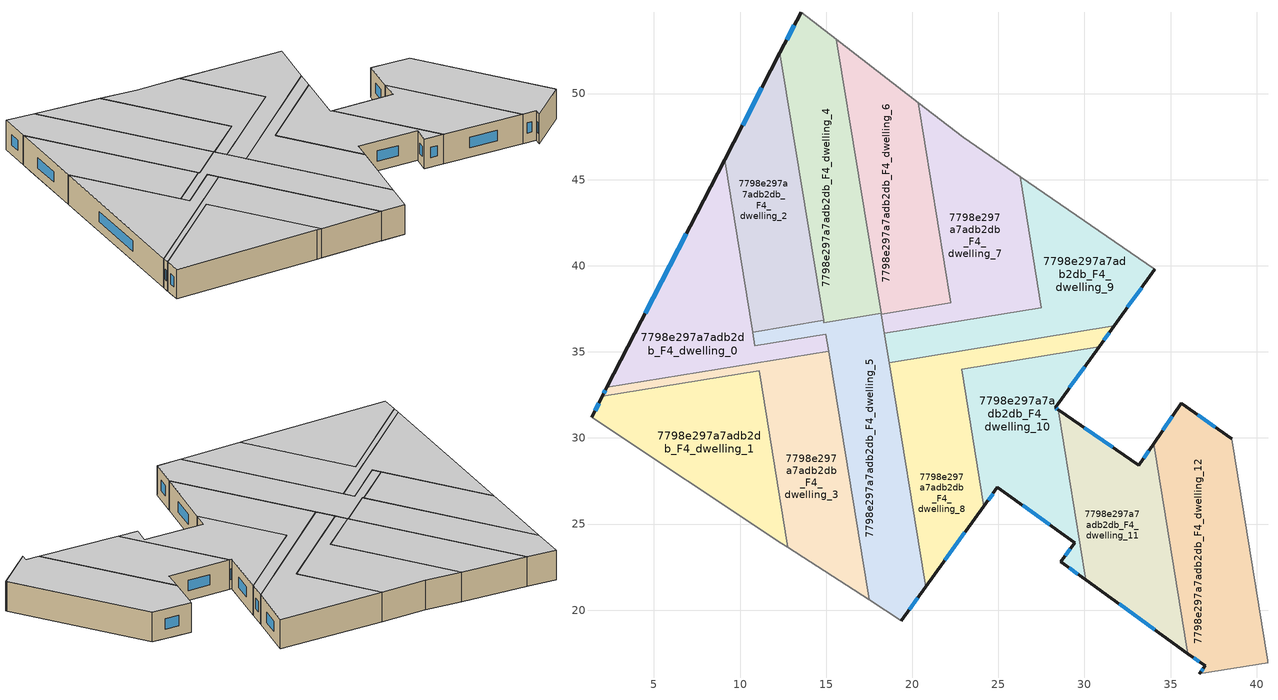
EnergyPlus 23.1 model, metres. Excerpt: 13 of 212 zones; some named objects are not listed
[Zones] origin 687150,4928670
7798e297a7adb2db_F4_dwelling_0
 floor to 7798e297a7adb2db_F3_dwelling_0 (EU_floor_Construction): 8.78,45.53 10.74,34.92 14.78,35.67 14.9,34.99 2.27,32.93 z12
 floor to 7798e297a7adb2db_F3_dwelling_2 (EU_floor_Construction): 9.11,46.15 10.74,36.15 10.87,35.35 11.75,35.5 10.67,35.3 8.78,45.53 z12
 floor to 7798e297a7adb2db_F3_dwelling_5 (EU_floor_Construction): 14.98,36.02 15.14,35.03 14.9,34.99 14.78,35.67 10.74,34.92 10.67,35.3 11.75,35.5 z12
 wall outside (EU_wall_Construction): 9.11,46.15 2.27,32.93 z12:15
 wall to 7798e297a7adb2db_F4_dwelling_5 (EU_wall_Construction): 15.14,35.03 14.98,36.02 10.87,35.35 10.74,36.15 z12:15
 wall to 7798e297a7adb2db_F4_dwelling_3 (EU_wall_Construction): 2.27,32.93 15.14,35.03 z12:15
 wall to 7798e297a7adb2db_F4_dwelling_2 (EU_wall_Construction): 10.74,36.15 9.11,46.15 z12:15
 window (EU_Window_Construction): 6.88,41.85 4.49,37.23 z12.98:14.02
 ceiling to 7798e297a7adb2db_F5_dwelling_0 (EU_floor_Construction): 15.14,35.03 14.98,36.02 10.87,35.35 9.11,46.15 2.27,32.93 z15
7798e297a7adb2db_F4_dwelling_1
 floor to 7798e297a7adb2db_F3_dwelling_1 (EU_floor_Construction): 10.95,33.81 12.41,25.86 12.78,23.65 12.4,23.89 1.37,31.19 1.86,32.13 z12
 floor to 7798e297a7adb2db_F3_dwelling_3 (EU_floor_Construction): 11.1,33.9 12.41,25.86 10.95,33.81 1.86,32.13 2,32.41 z12
 wall outside (EU_wall_Construction): 2,32.41 1.37,31.19 z12:15
 wall adiabatic (EU_wall_Construction): 1.37,31.19 12.4,23.89 12.78,23.65 z12:15
 wall to 7798e297a7adb2db_F4_dwelling_3 (EU_wall_Construction): 12.78,23.65 11.1,33.9 2,32.41 z12:15
 window (EU_Window_Construction): 1.8,32.02 1.58,31.59 z12.98:14.02
 ceiling to 7798e297a7adb2db_F5_dwelling_1 (EU_floor_Construction): 12.78,23.65 11.1,33.9 2,32.41 1.37,31.19 12.4,23.89 z15
7798e297a7adb2db_F4_dwelling_10
 floor to 7798e297a7adb2db_F3_dwelling_9 (EU_floor_Construction): 30.53,34.85 28.29,31.75 28.47,31.63 28.92,28.88 23.85,27.95 22.87,33.99 27.05,34.67 27.13,34.23 z12
 floor to 7798e297a7adb2db_F3_dwelling_11 (EU_floor_Construction): 28.92,28.88 30.08,21.76 28.63,22.8 29.43,23.91 24.94,27.12 24.16,26.04 23.85,27.95 z12
 floor to 7798e297a7adb2db_F3_dwelling_10 (EU_floor_Construction): 30.84,35.29 30.53,34.85 27.13,34.23 27.05,34.67 z12
 wall outside (EU_wall_Construction): 24.16,26.04 24.94,27.12 29.43,23.91 28.63,22.8 30.08,21.76 / 28.47,31.63 28.29,31.75 30.84,35.29 z12:15
 wall to 7798e297a7adb2db_F4_dwelling_8 (EU_wall_Construction): 30.84,35.29 22.87,33.99 24.16,26.04 z12:15
 wall to 7798e297a7adb2db_F4_dwelling_11 (EU_wall_Construction): 30.08,21.76 28.47,31.63 z12:15
 window (EU_Window_Construction): 29.1,22.46 29.61,22.1 / 29.17,23.55 28.89,23.16 / 26.4,26.08 27.97,24.96 / 24.41,26.39 24.69,26.77 / 29.12,32.9 30.01,34.14 / 28.41,31.67 28.35,31.71 z12.98:14.02
 ceiling to 7798e297a7adb2db_F5_dwelling_10 (EU_floor_Construction): 30.08,21.76 28.47,31.63 28.29,31.75 30.84,35.29 22.87,33.99 24.16,26.04 24.94,27.12 29.43,23.91 28.63,22.8 z15
7798e297a7adb2db_F4_dwelling_11
 floor to 7798e297a7adb2db_F3_dwelling_12 (EU_floor_Construction): 34.02,29.67 36.01,17.48 34.94,18.25 33.05,28.48 33.15,28.41 z12
 floor adiabatic (EU_floor_Construction): 33.05,28.48 34.94,18.25 30.08,21.76 28.47,31.63 33.15,28.41 z12
 wall outside (EU_wall_Construction): 34.02,29.67 33.15,28.41 28.47,31.63 / 30.08,21.76 36.01,17.48 z12:15
 wall to 7798e297a7adb2db_F4_dwelling_12 (EU_wall_Construction): 36.01,17.48 34.02,29.67 z12:15
 window (EU_Window_Construction): 31.63,29.46 29.99,30.58 / 33.74,29.26 33.43,28.82 / 32.01,20.37 34.08,18.87 z12.98:14.02
 ceiling to 7798e297a7adb2db_F5_dwelling_11 (EU_floor_Construction): 36.01,17.48 34.02,29.67 33.15,28.41 28.47,31.63 30.08,21.76 z15
7798e297a7adb2db_F4_dwelling_12
 floor to 7798e297a7adb2db_F3_dwelling_12 (EU_floor_Construction): 36.83,31.16 39.33,17.62 36.53,17.1 36.01,17.48 34.02,29.67 35.63,32.02 z12
 floor to 7798e297a7adb2db_F3_dwelling_14 (EU_floor_Construction): 38.54,29.94 40.52,17.75 39.35,17.53 36.83,31.16 z12
 floor to 7798e297a7adb2db_F3_dwelling_13 (EU_floor_Construction): 39.33,17.62 39.35,17.53 39.49,16.75 36.67,16.29 37,16.76 36.53,17.1 z12
 floor to 7798e297a7adb2db_F3_dwelling_15 (EU_floor_Construction): 40.52,17.75 40.66,16.94 39.49,16.75 39.35,17.53 z12
 wall outside (EU_wall_Construction): 38.54,29.94 35.63,32.02 34.02,29.67 / 36.01,17.48 37,16.76 36.67,16.29 z12:15
 wall to 7798e297a7adb2db_F4_dwelling_13 (EU_wall_Construction): 36.67,16.29 40.66,16.94 z12:15
 wall to 7798e297a7adb2db_F4_dwelling_14 (EU_wall_Construction): 40.64,17.06 38.54,29.94 z12:15
 wall to 7798e297a7adb2db_F4_dwelling_15 (EU_wall_Construction): 40.66,16.94 40.64,17.06 z12:15
 window (EU_Window_Construction): 35.11,31.26 34.54,30.44 / 37.59,30.62 36.58,31.35 / 36.9,16.61 36.78,16.45 / 36.33,17.25 36.68,17 z12.98:14.02
 ceiling to 7798e297a7adb2db_F5_dwelling_12 (EU_floor_Construction): 40.66,16.94 38.54,29.94 35.63,32.02 34.02,29.67 36.01,17.48 37,16.76 36.67,16.29 z15
7798e297a7adb2db_F4_dwelling_2
 floor to 7798e297a7adb2db_F3_dwelling_2 (EU_floor_Construction): 11.86,51.47 14.57,36.78 10.74,36.15 9.11,46.15 z12
 floor adiabatic (EU_floor_Construction): 12.31,52.36 14.85,36.82 14.57,36.78 11.86,51.47 z12
 wall outside (EU_wall_Construction): 12.31,52.36 9.11,46.15 z12:15
 wall to 7798e297a7adb2db_F4_dwelling_5 (EU_wall_Construction): 10.74,36.15 14.85,36.82 z12:15
 wall to 7798e297a7adb2db_F4_dwelling_4 (EU_wall_Construction): 14.85,36.82 12.31,52.36 z12:15
 window (EU_Window_Construction): 11.27,50.34 10.15,48.17 z12.98:14.02
 ceiling to 7798e297a7adb2db_F5_dwelling_2 (EU_floor_Construction): 14.85,36.82 12.31,52.36 9.11,46.15 10.74,36.15 z15
7798e297a7adb2db_F4_dwelling_3
 floor to 7798e297a7adb2db_F3_dwelling_3 (EU_floor_Construction): 14.92,34.9 16.99,23.7 17.49,20.6 12.83,23.62 12.41,25.86 11.1,33.9 2,32.41 2.06,32.52 z12
 floor to 7798e297a7adb2db_F3_dwelling_0 (EU_floor_Construction): 14.9,34.99 14.92,34.9 2.06,32.52 2.27,32.93 z12
 floor to 7798e297a7adb2db_F3_dwelling_1 (EU_floor_Construction): 12.41,25.86 12.83,23.62 12.78,23.65 z12
 floor to 7798e297a7adb2db_F3_dwelling_5 (EU_floor_Construction): 15.14,35.03 16.99,23.7 14.9,34.99 z12
 wall outside (EU_wall_Construction): 2.27,32.93 2,32.41 z12:15
 wall adiabatic (EU_wall_Construction): 12.78,23.65 17.49,20.6 z12:15
 wall to 7798e297a7adb2db_F4_dwelling_5 (EU_wall_Construction): 17.49,20.6 15.14,35.03 z12:15
 window (EU_Window_Construction): 2.18,32.76 2.09,32.58 z12.98:14.02
 ceiling to 7798e297a7adb2db_F5_dwelling_3 (EU_floor_Construction): 17.49,20.6 15.14,35.03 2.27,32.93 2,32.41 11.1,33.9 12.78,23.65 z15
7798e297a7adb2db_F4_dwelling_4
 floor to 7798e297a7adb2db_F3_dwelling_4 (EU_floor_Construction): 14.74,53.81 17.81,37.18 14.87,36.7 12.31,52.36 13.54,54.73 z12
 floor to 7798e297a7adb2db_F3_dwelling_6 (EU_floor_Construction): 15.6,53.14 18.15,37.48 17.77,37.41 14.74,53.81 z12
 floor to 7798e297a7adb2db_F3_dwelling_7 (EU_floor_Construction): 18.15,37.48 18.19,37.24 17.81,37.18 17.77,37.41 z12
 wall outside (EU_wall_Construction): 13.54,54.73 12.31,52.36 z12:15
 wall adiabatic (EU_wall_Construction): 15.6,53.14 13.54,54.73 z12:15
 wall to 7798e297a7adb2db_F4_dwelling_5 (EU_wall_Construction): 14.85,36.82 14.87,36.7 18.19,37.24 z12:15
 wall to 7798e297a7adb2db_F4_dwelling_6 (EU_wall_Construction): 18.19,37.24 15.6,53.14 z12:15
 window (EU_Window_Construction): 13.14,53.96 12.71,53.13 z12.98:14.02
 ceiling to 7798e297a7adb2db_F5_dwelling_4 (EU_floor_Construction): 18.19,37.24 15.6,53.14 13.54,54.73 12.31,52.36 14.87,36.7 z15
7798e297a7adb2db_F4_dwelling_5
 floor to 7798e297a7adb2db_F3_dwelling_5 (EU_floor_Construction): 17.91,36.63 20.74,21.31 19.44,19.52 19.35,19.39 17.57,20.55 16.99,23.7 14.98,36.02 11.75,35.5 z12
 floor to 7798e297a7adb2db_F3_dwelling_3 (EU_floor_Construction): 16.99,23.7 17.57,20.55 17.49,20.6 z12
 floor to 7798e297a7adb2db_F3_dwelling_2 (EU_floor_Construction): 17.82,37.11 17.91,36.63 11.75,35.5 10.87,35.35 10.74,36.15 14.57,36.78 14.62,36.52 z12
 floor to 7798e297a7adb2db_F3_dwelling_7 (EU_floor_Construction): 18.19,37.24 18.29,36.61 17.93,36.54 17.81,37.18 z12
 floor to 7798e297a7adb2db_F3_dwelling_8 (EU_floor_Construction): 18.29,36.61 20.78,21.36 20.74,21.31 17.93,36.54 z12
 floor adiabatic (EU_floor_Construction): 17.81,37.18 17.82,37.11 14.62,36.52 14.57,36.78 14.85,36.82 14.87,36.7 z12
 wall outside (EU_wall_Construction): 19.35,19.39 20.78,21.36 z12:15
 wall adiabatic (EU_wall_Construction): 17.49,20.6 19.35,19.39 z12:15
 wall to 7798e297a7adb2db_F4_dwelling_8 (EU_wall_Construction): 20.78,21.36 18.66,34.38 z12:15
 wall to 7798e297a7adb2db_F4_dwelling_7 (EU_wall_Construction): 18.38,36.08 18.2,37.18 z12:15
 wall to 7798e297a7adb2db_F4_dwelling_9 (EU_wall_Construction): 18.65,34.38 18.38,36.08 z12:15
 wall to 7798e297a7adb2db_F4_dwelling_6 (EU_wall_Construction): 18.2,37.18 18.19,37.24 z12:15
 window (EU_Window_Construction): 19.82,20.03 20.31,20.72 z12.98:14.02
 ceiling to 7798e297a7adb2db_F5_dwelling_5 (EU_floor_Construction): 19.35,19.39 20.78,21.36 18.19,37.24 14.87,36.7 14.85,36.82 10.74,36.15 10.87,35.35 14.98,36.02 17.49,20.6 z15
7798e297a7adb2db_F4_dwelling_6
 floor to 7798e297a7adb2db_F3_dwelling_6 (EU_floor_Construction): 19.23,50.34 21.49,38.09 18.15,37.48 15.6,53.14 z12
 floor to 7798e297a7adb2db_F3_dwelling_7 (EU_floor_Construction): 20.34,49.47 22.24,37.84 18.2,37.18 18.15,37.48 21.49,38.09 19.23,50.34 z12
 wall to 7798e297a7adb2db_F4_dwelling_7 (EU_wall_Construction): 18.2,37.18 22.24,37.84 20.34,49.47 z12:15
 wall adiabatic (EU_wall_Construction): 20.34,49.47 15.6,53.14 z12:15
 ceiling to 7798e297a7adb2db_F5_dwelling_6 (EU_floor_Construction): 22.24,37.84 20.34,49.47 15.6,53.14 18.2,37.18 z15
7798e297a7adb2db_F4_dwelling_7
 floor to 7798e297a7adb2db_F3_dwelling_7 (EU_floor_Construction): 24.95,46.08 26.42,38.11 18.29,36.61 18.2,37.18 22.24,37.84 20.34,49.47 22.95,47.45 z12
 floor to 7798e297a7adb2db_F3_dwelling_10 (EU_floor_Construction): 26.26,45.17 27.5,37.57 26.54,37.42 24.95,46.08 z12
 floor to 7798e297a7adb2db_F3_dwelling_9 (EU_floor_Construction): 26.54,37.45 26.54,37.42 25.09,37.18 z12
 floor to 7798e297a7adb2db_F3_dwelling_8 (EU_floor_Construction): 26.42,38.11 26.54,37.45 25.09,37.18 18.38,36.08 18.29,36.61 z12
 wall adiabatic (EU_wall_Construction): 26.26,45.17 22.95,47.45 20.34,49.47 z12:15
 wall to 7798e297a7adb2db_F4_dwelling_9 (EU_wall_Construction): 18.38,36.08 27.5,37.57 26.26,45.17 z12:15
 ceiling to 7798e297a7adb2db_F5_dwelling_7 (EU_floor_Construction): 27.5,37.57 26.26,45.17 22.95,47.45 20.34,49.47 22.24,37.84 18.2,37.18 18.38,36.08 z15
7798e297a7adb2db_F4_dwelling_8
 floor to 7798e297a7adb2db_F3_dwelling_8 (EU_floor_Construction): 22.07,34.94 23.8,25.55 20.78,21.36 18.66,34.38 z12
 floor to 7798e297a7adb2db_F3_dwelling_10 (EU_floor_Construction): 31.73,36.51 30.84,35.29 27.05,34.67 26.86,35.72 z12
 floor to 7798e297a7adb2db_F3_dwelling_9 (EU_floor_Construction): 26.86,35.72 27.05,34.67 22.87,33.99 23.85,27.95 23.38,27.86 22.07,34.94 z12
 floor to 7798e297a7adb2db_F3_dwelling_11 (EU_floor_Construction): 23.85,27.95 24.16,26.04 23.8,25.55 23.38,27.86 z12
 wall outside (EU_wall_Construction): 20.78,21.36 24.16,26.04 / 30.84,35.29 31.73,36.51 z12:15
 wall to 7798e297a7adb2db_F4_dwelling_9 (EU_wall_Construction): 31.73,36.51 18.66,34.38 z12:15
 window (EU_Window_Construction): 21.88,22.89 23.06,24.52 / 31.13,35.69 31.44,36.11 z12.98:14.02
 ceiling to 7798e297a7adb2db_F5_dwelling_8 (EU_floor_Construction): 24.16,26.04 22.87,33.99 30.84,35.29 31.73,36.51 18.66,34.38 20.78,21.36 z15
7798e297a7adb2db_F4_dwelling_9
 floor to 7798e297a7adb2db_F3_dwelling_10 (EU_floor_Construction): 34.09,39.78 31.73,36.51 26.86,35.72 26.54,37.42 27.5,37.57 26.26,45.17 z12
 floor to 7798e297a7adb2db_F3_dwelling_9 (EU_floor_Construction): 26.54,37.42 26.86,35.72 22.07,34.94 21.77,36.57 25.09,37.18 z12
 floor to 7798e297a7adb2db_F3_dwelling_8 (EU_floor_Construction): 25.09,37.18 21.77,36.57 22.07,34.94 18.66,34.38 18.38,36.08 z12
 wall outside (EU_wall_Construction): 31.73,36.51 34.09,39.78 z12:15
 wall adiabatic (EU_wall_Construction): 34.09,39.78 26.26,45.17 z12:15
 window (EU_Window_Construction): 32.5,37.58 33.32,38.72 z12.98:14.02
 ceiling to 7798e297a7adb2db_F5_dwelling_9 (EU_floor_Construction): 31.73,36.51 34.09,39.78 26.26,45.17 27.5,37.57 18.38,36.08 18.66,34.38 z15
[Building]
EU S2 Campaign: North Axis=0; Terrain=City; Solar Distribution=FullExterior
[Site:Location]
Bologna: Latitude=44.5; Longitude=11.25; Time Zone=1; Elevation=37
[SizingPeriod:WeatherFileDays]
AnnualSizingPeriod: Begin Month=1; Begin Day of Month=1; End Month=12; End Day of Month=31; Day of Week for Start Day=Monday; Use Weather File Daylight Saving Period=No; Use Weather File Rain and Snow Indicators=No
[MATERIAL]
EU_InternalMass_Material: Roughness=MediumRough; Thickness=0.1; Conductivity=1; Density=1800; Specific Heat=900; Thermal Absorptance=0.9; Solar Absorptance=0.7; Visible Absorptance=0.7
[MATERIAL:NOMASS] Roughness=MediumRough; Thermal Absorptance=0.9; Solar Absorptance=0.7; Visible Absorptance=0.7
Name | Thermal Resistance
EU_wall_NoMass | 0.905828
EU_floor_NoMass | 0.67114
[WINDOWMATERIAL:SIMPLEGLAZINGSYSTEM]
EU_Window_SimpleGlazing: UFactor=4.52486; Solar Heat Gain Coefficient=0.85; Visible Transmittance=0.85
[CONSTRUCTION]
EU_wall_Construction: EU_wall_NoMass
EU_floor_Construction: EU_floor_NoMass
EU_Window_Construction: EU_Window_SimpleGlazing
EU_InternalMass_Construction: EU_InternalMass_Material
[ZONE] Type=1; Multiplier=1; Ceiling Height=autocalculate; Floor Area=autocalculate; Part of Total Floor Area=Yes
Name | Volume
7798e297a7adb2db_F4_dwelling_0 | 171.705
7798e297a7adb2db_F4_dwelling_1 | 171.684
7798e297a7adb2db_F4_dwelling_10 | 154.889
7798e297a7adb2db_F4_dwelling_11 | 160.055
7798e297a7adb2db_F4_dwelling_12 | 194.332
7798e297a7adb2db_F4_dwelling_2 | 161.619
7798e297a7adb2db_F4_dwelling_3 | 171.69
7798e297a7adb2db_F4_dwelling_4 | 171.712
7798e297a7adb2db_F4_dwelling_5 | 181.769
7798e297a7adb2db_F4_dwelling_6 | 171.702
7798e297a7adb2db_F4_dwelling_7 | 171.71
7798e297a7adb2db_F4_dwelling_8 | 164.506
7798e297a7adb2db_F4_dwelling_9 | 162.031
[INTERNALMASS] Construction=EU_InternalMass_Construction
Name | Zone or ZoneList | Surface Area
7798e297a7adb2db_F4_dwelling_0_EU_InternalMass | 7798e297a7adb2db_F4_dwelling_0 | 57.2343
7798e297a7adb2db_F4_dwelling_1_EU_InternalMass | 7798e297a7adb2db_F4_dwelling_1 | 57.2261
7798e297a7adb2db_F4_dwelling_2_EU_InternalMass | 7798e297a7adb2db_F4_dwelling_2 | 53.875
7798e297a7adb2db_F4_dwelling_3_EU_InternalMass | 7798e297a7adb2db_F4_dwelling_3 | 57.2297
7798e297a7adb2db_F4_dwelling_4_EU_InternalMass | 7798e297a7adb2db_F4_dwelling_4 | 57.2371
7798e297a7adb2db_F4_dwelling_5_EU_InternalMass | 7798e297a7adb2db_F4_dwelling_5 | 60.5898
7798e297a7adb2db_F4_dwelling_6_EU_InternalMass | 7798e297a7adb2db_F4_dwelling_6 | 57.2334
7798e297a7adb2db_F4_dwelling_7_EU_InternalMass | 7798e297a7adb2db_F4_dwelling_7 | 57.2359
7798e297a7adb2db_F4_dwelling_8_EU_InternalMass | 7798e297a7adb2db_F4_dwelling_8 | 54.8328
7798e297a7adb2db_F4_dwelling_9_EU_InternalMass | 7798e297a7adb2db_F4_dwelling_9 | 54.0142
7798e297a7adb2db_F4_dwelling_10_EU_InternalMass | 7798e297a7adb2db_F4_dwelling_10 | 51.6323
7798e297a7adb2db_F4_dwelling_11_EU_InternalMass | 7798e297a7adb2db_F4_dwelling_11 | 53.3518
7798e297a7adb2db_F4_dwelling_12_EU_InternalMass | 7798e297a7adb2db_F4_dwelling_12 | 64.7769
[OTHEREQUIPMENT] Fuel Type=Electricity; Design Level Calculation Method=Watts/Area; Power per Zone Floor Area=1; Fraction Latent=0; Fraction Radiant=0; Fraction Lost=0; Carbon Dioxide Generation Rate=0; EndUse Subcategory=EU_Step8_InternalGains
Name | Zone or ZoneList or Space or SpaceList | Schedule
EU_Step8_InternalGain_7798e297a7adb2db_F4_dwelling_0_f000 | 7798e297a7adb2db_F4_dwelling_0 | EU_Step8_GainSchedule_7798e297a7adb2db_F4_dwelling_0_f000
EU_Step8_InternalGain_7798e297a7adb2db_F4_dwelling_1_f000 | 7798e297a7adb2db_F4_dwelling_1 | EU_Step8_GainSchedule_7798e297a7adb2db_F4_dwelling_1_f000
EU_Step8_InternalGain_7798e297a7adb2db_F4_dwelling_2_f000 | 7798e297a7adb2db_F4_dwelling_2 | EU_Step8_GainSchedule_7798e297a7adb2db_F4_dwelling_2_f000
EU_Step8_InternalGain_7798e297a7adb2db_F4_dwelling_3_f000 | 7798e297a7adb2db_F4_dwelling_3 | EU_Step8_GainSchedule_7798e297a7adb2db_F4_dwelling_3_f000
EU_Step8_InternalGain_7798e297a7adb2db_F4_dwelling_4_f000 | 7798e297a7adb2db_F4_dwelling_4 | EU_Step8_GainSchedule_7798e297a7adb2db_F4_dwelling_4_f000
EU_Step8_InternalGain_7798e297a7adb2db_F4_dwelling_5_f000 | 7798e297a7adb2db_F4_dwelling_5 | EU_Step8_GainSchedule_7798e297a7adb2db_F4_dwelling_5_f000
EU_Step8_InternalGain_7798e297a7adb2db_F4_dwelling_6_f000 | 7798e297a7adb2db_F4_dwelling_6 | EU_Step8_GainSchedule_7798e297a7adb2db_F4_dwelling_6_f000
EU_Step8_InternalGain_7798e297a7adb2db_F4_dwelling_7_f000 | 7798e297a7adb2db_F4_dwelling_7 | EU_Step8_GainSchedule_7798e297a7adb2db_F4_dwelling_7_f000
EU_Step8_InternalGain_7798e297a7adb2db_F4_dwelling_8_f000 | 7798e297a7adb2db_F4_dwelling_8 | EU_Step8_GainSchedule_7798e297a7adb2db_F4_dwelling_8_f000
EU_Step8_InternalGain_7798e297a7adb2db_F4_dwelling_9_f000 | 7798e297a7adb2db_F4_dwelling_9 | EU_Step8_GainSchedule_7798e297a7adb2db_F4_dwelling_9_f000
EU_Step8_InternalGain_7798e297a7adb2db_F4_dwelling_10_f000 | 7798e297a7adb2db_F4_dwelling_10 | EU_Step8_GainSchedule_7798e297a7adb2db_F4_dwelling_10_f000
EU_Step8_InternalGain_7798e297a7adb2db_F4_dwelling_11_f000 | 7798e297a7adb2db_F4_dwelling_11 | EU_Step8_GainSchedule_7798e297a7adb2db_F4_dwelling_11_f000
EU_Step8_InternalGain_7798e297a7adb2db_F4_dwelling_12_f000 | 7798e297a7adb2db_F4_dwelling_12 | EU_Step8_GainSchedule_7798e297a7adb2db_F4_dwelling_12_f000
[ZONEVENTILATION:DESIGNFLOWRATE] Schedule=EU_AlwaysOn; Design Flow Rate Calculation Method=AirChanges/Hour; Air Changes per Hour=0.73129; Ventilation Type=Natural; Fan Pressure Rise=0; Fan Total Efficiency=1; Constant Term Coefficient=1; Temperature Term Coefficient=0; Velocity Term Coefficient=0; Velocity Squared Term Coefficient=0; Minimum Indoor Temperature=-100; Maximum Indoor Temperature=100; Delta Temperature=-100; Minimum Outdoor Temperature=-100; Maximum Outdoor Temperature=100; Maximum Wind Speed=40
Name | Zone or ZoneList or Space or SpaceList
EU_ConstantAir_7798e297a7adb2db_F4_dwelling_0 | 7798e297a7adb2db_F4_dwelling_0
EU_ConstantAir_7798e297a7adb2db_F4_dwelling_1 | 7798e297a7adb2db_F4_dwelling_1
EU_ConstantAir_7798e297a7adb2db_F4_dwelling_2 | 7798e297a7adb2db_F4_dwelling_2
EU_ConstantAir_7798e297a7adb2db_F4_dwelling_3 | 7798e297a7adb2db_F4_dwelling_3
EU_ConstantAir_7798e297a7adb2db_F4_dwelling_4 | 7798e297a7adb2db_F4_dwelling_4
EU_ConstantAir_7798e297a7adb2db_F4_dwelling_5 | 7798e297a7adb2db_F4_dwelling_5
EU_ConstantAir_7798e297a7adb2db_F4_dwelling_6 | 7798e297a7adb2db_F4_dwelling_6
EU_ConstantAir_7798e297a7adb2db_F4_dwelling_7 | 7798e297a7adb2db_F4_dwelling_7
EU_ConstantAir_7798e297a7adb2db_F4_dwelling_8 | 7798e297a7adb2db_F4_dwelling_8
EU_ConstantAir_7798e297a7adb2db_F4_dwelling_9 | 7798e297a7adb2db_F4_dwelling_9
EU_ConstantAir_7798e297a7adb2db_F4_dwelling_10 | 7798e297a7adb2db_F4_dwelling_10
EU_ConstantAir_7798e297a7adb2db_F4_dwelling_11 | 7798e297a7adb2db_F4_dwelling_11
EU_ConstantAir_7798e297a7adb2db_F4_dwelling_12 | 7798e297a7adb2db_F4_dwelling_12
[HVACTEMPLATE:ZONE:IDEALLOADSAIRSYSTEM] System Availability Schedule=EU_AlwaysOn; Maximum Heating Supply Air Temperature=50; Minimum Cooling Supply Air Temperature=13; Maximum Heating Supply Air Humidity Ratio=0.0156; Minimum Cooling Supply Air Humidity Ratio=0.0077; Heating Limit=NoLimit; Cooling Limit=NoLimit; Heating Availability Schedule=EU_AlwaysOn; Cooling Availability Schedule=EU_CoolingOff; Dehumidification Control Type=ConstantSensibleHeatRatio; Cooling Sensible Heat Ratio=0.7; Dehumidification Setpoint=60; Humidification Control Type=None; Humidification Setpoint=30; Outdoor Air Method=None; Outdoor Air Flow Rate per Person=0.00944; Outdoor Air Flow Rate per Zone Floor Area=0; Outdoor Air Flow Rate per Zone=0; Demand Controlled Ventilation Type=None; Outdoor Air Economizer Type=NoEconomizer; Heat Recovery Type=None; Sensible Heat Recovery Effectiveness=0.7; Latent Heat Recovery Effectiveness=0.65
Name | Template Thermostat
7798e297a7adb2db_F4_dwelling_0 | EU_HeatOnly_7798e297a7adb2db_F4_dwelling_0
7798e297a7adb2db_F4_dwelling_1 | EU_HeatOnly_7798e297a7adb2db_F4_dwelling_1
7798e297a7adb2db_F4_dwelling_2 | EU_HeatOnly_7798e297a7adb2db_F4_dwelling_2
7798e297a7adb2db_F4_dwelling_3 | EU_HeatOnly_7798e297a7adb2db_F4_dwelling_3
7798e297a7adb2db_F4_dwelling_4 | EU_HeatOnly_7798e297a7adb2db_F4_dwelling_4
7798e297a7adb2db_F4_dwelling_5 | EU_HeatOnly_7798e297a7adb2db_F4_dwelling_5
7798e297a7adb2db_F4_dwelling_6 | EU_HeatOnly_7798e297a7adb2db_F4_dwelling_6
7798e297a7adb2db_F4_dwelling_7 | EU_HeatOnly_7798e297a7adb2db_F4_dwelling_7
7798e297a7adb2db_F4_dwelling_8 | EU_HeatOnly_7798e297a7adb2db_F4_dwelling_8
7798e297a7adb2db_F4_dwelling_9 | EU_HeatOnly_7798e297a7adb2db_F4_dwelling_9
7798e297a7adb2db_F4_dwelling_10 | EU_HeatOnly_7798e297a7adb2db_F4_dwelling_10
7798e297a7adb2db_F4_dwelling_11 | EU_HeatOnly_7798e297a7adb2db_F4_dwelling_11
7798e297a7adb2db_F4_dwelling_12 | EU_HeatOnly_7798e297a7adb2db_F4_dwelling_12
[SIZING:ZONE] Zone Cooling Design Supply Air Temperature Input Method=SupplyAirTemperature; Zone Cooling Design Supply Air Temperature=13; Zone Heating Design Supply Air Temperature Input Method=SupplyAirTemperature; Zone Heating Design Supply Air Temperature=50; Zone Cooling Design Supply Air Humidity Ratio=0.008; Zone Heating Design Supply Air Humidity Ratio=0.008; Cooling Design Air Flow Method=DesignDay; Cooling Design Air Flow Rate=0; Cooling Minimum Air Flow per Zone Floor Area=0.000762; Cooling Minimum Air Flow=0; Cooling Minimum Air Flow Fraction=0.2; Heating Design Air Flow Method=DesignDay; Heating Design Air Flow Rate=0; Heating Maximum Air Flow per Zone Floor Area=0.002032; Heating Maximum Air Flow=0.141576; Heating Maximum Air Flow Fraction=0.3; Account for Dedicated Outdoor Air System=No; Dedicated Outdoor Air System Control Strategy=NeutralSupplyAir; Dedicated Outdoor Air Low Setpoint Temperature for Design=autosize; Dedicated Outdoor Air High Setpoint Temperature for Design=autosize; Zone Load Sizing Method=Sensible Load Only No Latent Load; Zone Latent Cooling Design Supply Air Humidity Ratio Input Method=HumidityRatioDifference; Zone Cooling Design Supply Air Humidity Ratio Difference=0.005; Zone Latent Heating Design Supply Air Humidity Ratio Input Method=HumidityRatioDifference; Zone Humidification Design Supply Air Humidity Ratio Difference=0.005
7798e297a7adb2db_F4_dwelling_0; 7798e297a7adb2db_F4_dwelling_1; 7798e297a7adb2db_F4_dwelling_2; 7798e297a7adb2db_F4_dwelling_3; 7798e297a7adb2db_F4_dwelling_4; 7798e297a7adb2db_F4_dwelling_5; 7798e297a7adb2db_F4_dwelling_6; 7798e297a7adb2db_F4_dwelling_7; 7798e297a7adb2db_F4_dwelling_8; 7798e297a7adb2db_F4_dwelling_9; 7798e297a7adb2db_F4_dwelling_10; 7798e297a7adb2db_F4_dwelling_11; 7798e297a7adb2db_F4_dwelling_12
[SCHEDULE:CONSTANT]
Name | Hourly Value
EU_AlwaysOn | 1
EU_CoolingOff | 0
[SCHEDULE:FILE] Column Number=1; Rows to Skip at Top=0; Number of Hours of Data=8760; Column Separator=Comma; Interpolate to Timestep=No; Minutes per Item=60; Adjust Schedule for Daylight Savings=Yes
Name | File
EU_Step8_GainSchedule_7798e297a7adb2db_F4_dwelling_0_f000 | ../../schedules/7798e297a7adb2db/7798e297a7adb2db_F4_dwelling_0_f000_gain.csv
EU_Step8_GainSchedule_7798e297a7adb2db_F4_dwelling_1_f000 | ../../schedules/7798e297a7adb2db/7798e297a7adb2db_F4_dwelling_1_f000_gain.csv
EU_Step8_GainSchedule_7798e297a7adb2db_F4_dwelling_2_f000 | ../../schedules/7798e297a7adb2db/7798e297a7adb2db_F4_dwelling_2_f000_gain.csv
EU_Step8_GainSchedule_7798e297a7adb2db_F4_dwelling_3_f000 | ../../schedules/7798e297a7adb2db/7798e297a7adb2db_F4_dwelling_3_f000_gain.csv
EU_Step8_GainSchedule_7798e297a7adb2db_F4_dwelling_4_f000 | ../../schedules/7798e297a7adb2db/7798e297a7adb2db_F4_dwelling_4_f000_gain.csv
EU_Step8_GainSchedule_7798e297a7adb2db_F4_dwelling_5_f000 | ../../schedules/7798e297a7adb2db/7798e297a7adb2db_F4_dwelling_5_f000_gain.csv
EU_Step8_GainSchedule_7798e297a7adb2db_F4_dwelling_6_f000 | ../../schedules/7798e297a7adb2db/7798e297a7adb2db_F4_dwelling_6_f000_gain.csv
EU_Step8_GainSchedule_7798e297a7adb2db_F4_dwelling_7_f000 | ../../schedules/7798e297a7adb2db/7798e297a7adb2db_F4_dwelling_7_f000_gain.csv
EU_Step8_GainSchedule_7798e297a7adb2db_F4_dwelling_8_f000 | ../../schedules/7798e297a7adb2db/7798e297a7adb2db_F4_dwelling_8_f000_gain.csv
EU_Step8_GainSchedule_7798e297a7adb2db_F4_dwelling_9_f000 | ../../schedules/7798e297a7adb2db/7798e297a7adb2db_F4_dwelling_9_f000_gain.csv
EU_Step8_GainSchedule_7798e297a7adb2db_F4_dwelling_10_f000 | ../../schedules/7798e297a7adb2db/7798e297a7adb2db_F4_dwelling_10_f000_gain.csv
EU_Step8_GainSchedule_7798e297a7adb2db_F4_dwelling_11_f000 | ../../schedules/7798e297a7adb2db/7798e297a7adb2db_F4_dwelling_11_f000_gain.csv
EU_Step8_GainSchedule_7798e297a7adb2db_F4_dwelling_12_f000 | ../../schedules/7798e297a7adb2db/7798e297a7adb2db_F4_dwelling_12_f000_gain.csv
